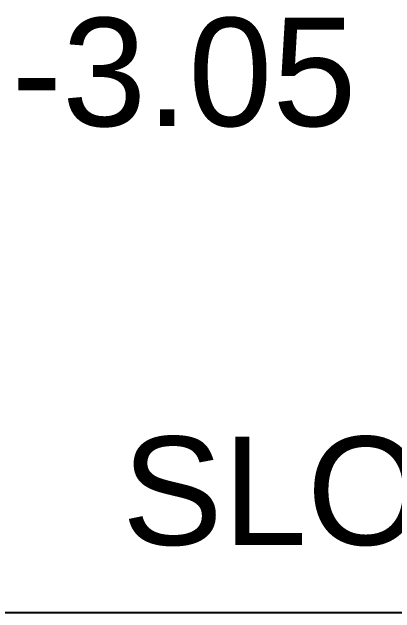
# Model space of a CAD drawing. Header units: millimetres. Extents: x -153298 to 620751, y -313239 to 250031.
# Drawn here: x -122328 to -121665, y 56349 to 57389 of the extents above; entities that cross this region are included whole.
import ezdxf

# ---------------------------------------------------------------- set-up
doc = ezdxf.new("R2010")
doc.units = ezdxf.units.MM
doc.layers.add('DIM', color=1, linetype='Continuous')
doc.layers.add('Text', color=3, linetype='Continuous', lineweight=0)
doc.styles.add('100', font='romans.shx', dxfattribs={"height": 2.4})
doc.styles.add('ROMANS', font='arial.ttf', dxfattribs={"width": 0.85})

# ---------------------------------------------------------------- blocks, each defined once
blk = doc.blocks.new('ELP')
at = {"color": 3, "style": '100'}
blk.add_attdef('+0.00', (4.106, 0.127), '', height=2.4, dxfattribs=at)

msp = doc.modelspace()

# ---------------------------------------------------------------- linework, layer by layer
at = {"layer": 'DIM', "color": 1, "linetype": 'Continuous', "ltscale": 100}
msp.add_line((-120585.3275, 56348.8575), (-122783.7715, 56348.8575), dxfattribs=at)

# ---------------------------------------------------------------- block references
at = {"color": 7, "linetype": 'Continuous'}
ref = msp.add_blockref('ELP', (-122585.4136, 57255.2645), dxfattribs=dict(at, xscale=62.5, yscale=62.5, zscale=62.5))
ref.add_attrib('+0.00', '-3.05 (SFL.)', (-122328.8144, 57191.2856), dxfattribs={"color": 3, "height": 187.5, "style": 'ROMANS'})

# ---------------------------------------------------------------- texts
at = {"layer": 'Text', "color": 3, "style": 'ROMANS'}
msp.add_text('SLOPE 1:200', height=187.5, dxfattribs=at).set_placement((-122138.0833, 56466.6171))

doc.saveas('drawing.dxf')
